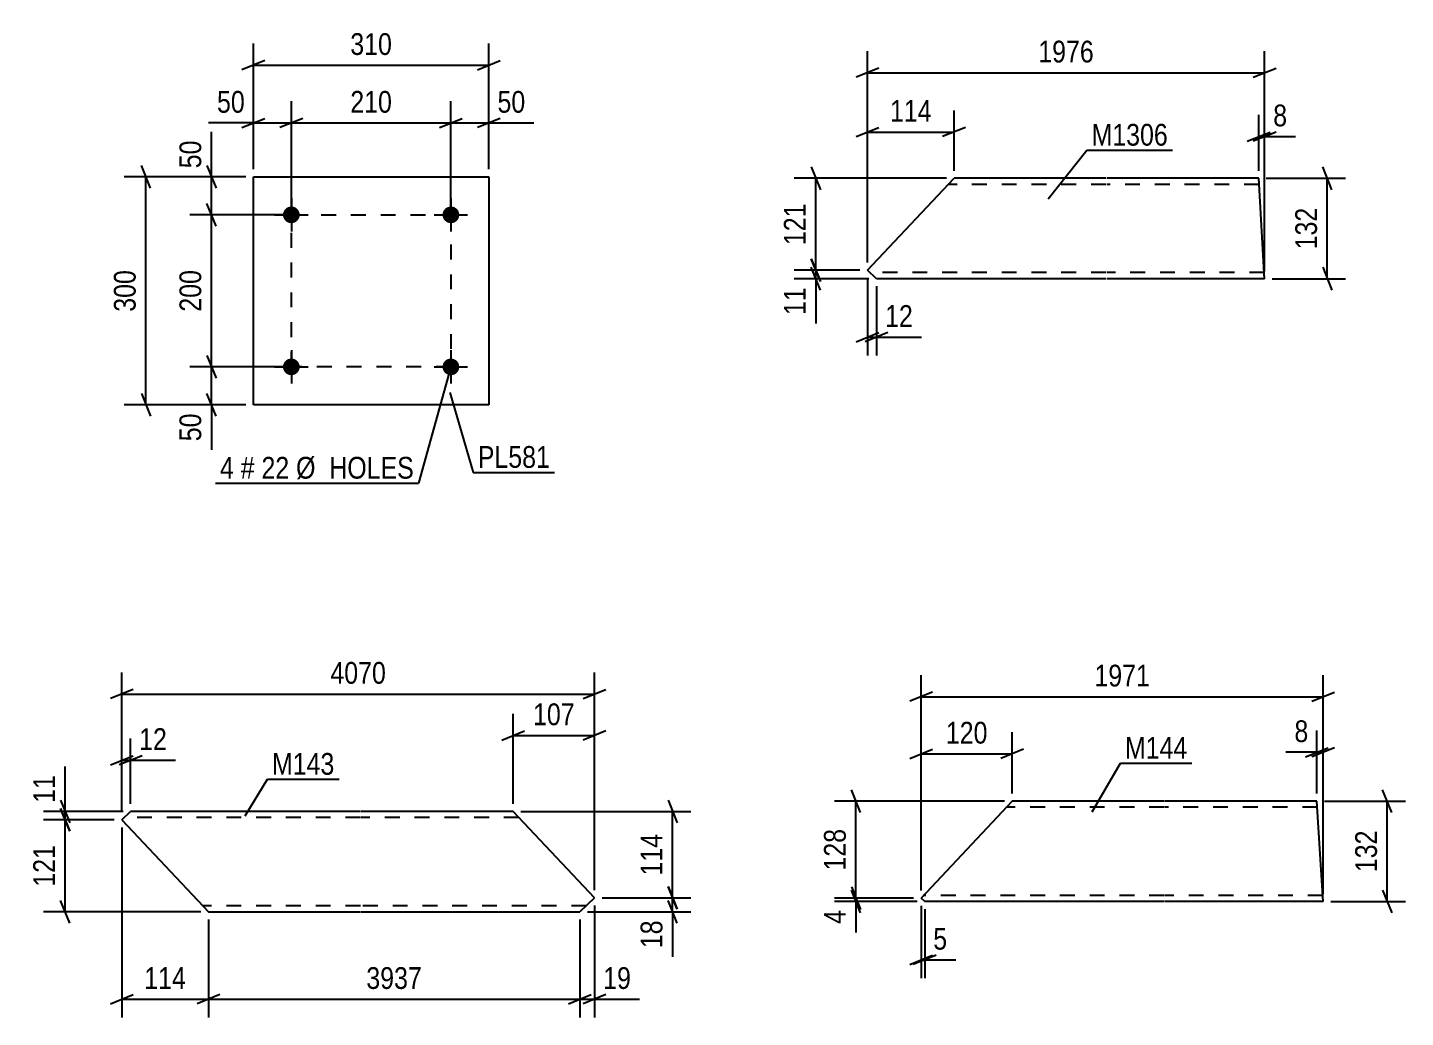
# Model space of a CAD drawing. Header units: millimetres. Extents: x 0 to 594, y 0 to 420.
# Drawn here: x 287 to 468.3, y 188.1 to 318.3 of the extents above; entities that cross this region are included whole.
import ezdxf

# ---------------------------------------------------------------- set-up
doc = ezdxf.new("R2010")
doc.units = ezdxf.units.MM
doc.linetypes.add('DXK_LINE_DOT2', pattern=[3.9198, 1.9599, -1.9599])
doc.styles.add('Arial Narrow', font='ARIALN.TTF', dxfattribs={"height": 0.2})

# ---------------------------------------------------------------- blocks, each defined once
blk = doc.blocks.new('Part-761549947-9188 - 9187')
at = {"color": 2, "linetype": 'Continuous'}
for p, q in [((397.55, 286.38), (408.93, 298.46)), ((428.93, 298.46), (408.93, 298.46)), ((449.03, 298.46), (429.03, 298.46)), ((449.81, 285.26), (449.03, 298.46)), ((398.74, 285.26), (397.55, 286.38)), ((428.93, 285.26), (398.74, 285.26)), ((449.81, 285.26), (429.03, 285.26))]:
    blk.add_line(p, q, dxfattribs=at)
at = {"color": 7, "linetype": 'DXK_LINE_DOT2'}
for p, q in [((428.93, 297.66), (408.18, 297.66)), ((449.08, 297.66), (429.03, 297.66)), ((428.93, 286.06), (397.89, 286.06)), ((449.76, 286.06), (429.03, 286.06)), ((449.76, 286.06), (449.76, 286.12))]:
    blk.add_line(p, q, dxfattribs=at)
blk = doc.blocks.new('Part-761549947-9195 - 9194')
at = {"color": 2, "linetype": 'Continuous'}
for p, q in [((299.4, 214.08), (300.57, 215.18)), ((299.4, 214.08), (310.81, 201.98)), ((330.81, 215.18), (300.57, 215.18)), ((350.91, 215.18), (330.91, 215.18)), ((361.63, 203.82), (350.91, 215.18)), ((361.63, 203.82), (359.69, 201.98)), ((310.81, 201.98), (330.81, 201.98)), ((330.91, 201.98), (359.69, 201.98))]:
    blk.add_line(p, q, dxfattribs=at)
at = {"color": 7, "linetype": 'DXK_LINE_DOT2'}
for p, q in [((330.81, 214.38), (299.72, 214.38)), ((351.66, 214.38), (330.91, 214.38)), ((330.81, 202.78), (310.05, 202.78)), ((360.54, 202.78), (330.91, 202.78))]:
    blk.add_line(p, q, dxfattribs=at)
blk = doc.blocks.new('Part-761549947-9209 - 9208')
at = {"color": 2, "linetype": 'Continuous'}
for p, q in [((416.59, 216.54), (404.61, 203.77)), ((436.59, 216.54), (416.59, 216.54)), ((456.69, 216.54), (436.69, 216.54)), ((457.51, 203.34), (456.69, 216.54)), ((405.07, 203.34), (404.61, 203.77)), ((436.59, 203.34), (405.07, 203.34)), ((457.51, 203.34), (436.69, 203.34))]:
    blk.add_line(p, q, dxfattribs=at)
at = {"color": 7, "linetype": 'DXK_LINE_DOT2'}
for p, q in [((436.59, 215.74), (415.84, 215.74)), ((456.74, 215.74), (436.69, 215.74)), ((404.96, 204.14), (405.02, 204.2)), ((436.59, 204.14), (404.96, 204.14)), ((457.46, 204.14), (436.69, 204.14)), ((457.46, 204.14), (457.45, 204.2))]:
    blk.add_line(p, q, dxfattribs=at)
blk = doc.blocks.new('Bolt-761549947-9379 - 9376')
at = {"linetype": 'Continuous'}
for points in [[(322.82, 293.66, -1), (320.62, 293.66, -1)], [(343.82, 293.66, -1), (341.62, 293.66, -1)]]:
    blk.add_hatch(color=1, dxfattribs=at).paths.add_polyline_path(points)
at = {"color": 1, "linetype": 'Continuous'}
for p, q in [((321.72, 295.86), (321.72, 291.46)), ((342.72, 295.86), (342.72, 291.46)), ((319.52, 293.66), (323.92, 293.66)), ((340.52, 293.66), (344.92, 293.66))]:
    blk.add_line(p, q, dxfattribs=at)
blk = doc.blocks.new('Part-761549947-9377 - 9376')
at = {"color": 2, "linetype": 'Continuous'}
for p, q in [((316.72, 268.66), (316.72, 298.66)), ((316.72, 298.66), (347.72, 298.66)), ((347.72, 298.66), (347.72, 268.66)), ((347.72, 268.66), (316.72, 268.66))]:
    blk.add_line(p, q, dxfattribs=at)
blk = doc.blocks.new('Bolt-761549947-9378 - 9376')
at = {"linetype": 'Continuous'}
for points in [[(322.82, 273.66, -1), (320.62, 273.66, -1)], [(343.82, 273.66, -1), (341.62, 273.66, -1)]]:
    blk.add_hatch(color=1, dxfattribs=at).paths.add_polyline_path(points)
at = {"color": 1, "linetype": 'Continuous'}
for p, q in [((321.72, 275.86), (321.72, 271.46)), ((342.72, 275.86), (342.72, 271.46)), ((319.52, 273.66), (323.92, 273.66)), ((340.52, 273.66), (344.92, 273.66))]:
    blk.add_line(p, q, dxfattribs=at)
blk = doc.blocks.new('Rectangle-761549947-12733 - 9376')
at = {"color": 1, "linetype": 'DXK_LINE_DOT2'}
blk.add_lwpolyline([(321.72, 293.66), (342.72, 293.66), (342.72, 273.66), (321.72, 273.66), (321.72, 293.66)], close=True, dxfattribs=at)
blk = doc.blocks.new('StraightDimension-761549947-9482 - 9187')
at = {"color": 7, "linetype": 'Continuous'}
for p, q in [((397.55, 285.38), (397.55, 275.17)), ((398.74, 284.26), (398.74, 275.17)), ((396.05, 276.97), (399.05, 278.17)), ((400.24, 278.17), (397.24, 276.97)), ((397.55, 277.57), (398.74, 277.57))]:
    blk.add_line(p, q, dxfattribs=at)
at = {"color": 0}
blk.add_wipeout([(404.12, 278.32), (404.12, 282.52), (399.26, 282.52), (399.26, 278.32)], dxfattribs=at)
at = {"color": 7, "linetype": 'Continuous'}
blk.add_line((398.74, 277.57), (404.65, 277.57), dxfattribs=at)
blk.add_line((398.74, 277.57), (404.65, 277.57), dxfattribs=at)
at = {"color": 3, "style": 'Arial Narrow'}
blk.add_text('12', height=2.863, dxfattribs=at).set_placement((399.86, 278.92))
blk = doc.blocks.new('StraightDimension-761549947-9474 - 9187')
at = {"color": 7, "linetype": 'Continuous'}
for p, q in [((449.03, 299.46), (449.03, 306.8)), ((449.81, 286.26), (449.81, 306.8)), ((447.53, 303.35), (450.53, 304.55)), ((451.31, 304.55), (448.31, 303.35)), ((449.03, 303.95), (449.81, 303.95))]:
    blk.add_line(p, q, dxfattribs=at)
at = {"color": 0}
blk.add_wipeout([(453.36, 304.7), (453.36, 308.9), (450.34, 308.9), (450.34, 304.7)], dxfattribs=at)
at = {"color": 7, "linetype": 'Continuous'}
blk.add_line((449.81, 303.95), (453.89, 303.95), dxfattribs=at)
blk.add_line((449.81, 303.95), (453.89, 303.95), dxfattribs=at)
at = {"color": 3, "style": 'Arial Narrow'}
blk.add_text('8', height=2.86, dxfattribs=at).set_placement((450.94, 305.3))
blk = doc.blocks.new('StraightDimension-761549947-9494 - 9187')
at = {"color": 7, "linetype": 'Continuous'}
for p, q in [((458.65, 296.96), (457.45, 299.96)), ((450.03, 298.46), (460.45, 298.46)), ((458.05, 285.26), (458.05, 298.46)), ((457.45, 286.76), (458.65, 283.76)), ((450.81, 285.26), (460.45, 285.26))]:
    blk.add_line(p, q, dxfattribs=at)
at = {"color": 0}
blk.add_wipeout([(457.3, 295.2), (453.1, 295.2), (453.1, 288.52), (457.3, 288.52)], dxfattribs=at)
at = {"color": 3, "style": 'Arial Narrow'}
blk.add_text('132', height=2.863, rotation=90.0002, dxfattribs=at).set_placement((456.7, 289.12))
blk = doc.blocks.new('StraightDimension-761549947-9478 - 9187')
at = {"color": 7, "linetype": 'Continuous'}
for p, q in [((397.55, 287.38), (397.55, 307.4)), ((408.93, 299.46), (408.93, 307.4)), ((396.05, 303.95), (399.05, 305.15)), ((410.43, 305.15), (407.43, 303.95)), ((397.55, 304.55), (408.93, 304.55))]:
    blk.add_line(p, q, dxfattribs=at)
at = {"color": 0}
blk.add_wipeout([(406.58, 305.3), (406.58, 309.5), (399.9, 309.5), (399.9, 305.3)], dxfattribs=at)
at = {"color": 3, "style": 'Arial Narrow'}
blk.add_text('114', height=2.863, dxfattribs=at).set_placement((400.5, 305.9))
blk = doc.blocks.new('StraightDimension-761549947-9500 - 9187')
at = {"color": 7, "linetype": 'Continuous'}
for p, q in [((397.55, 287.38), (397.55, 315.2)), ((449.81, 286.26), (449.81, 315.2)), ((399.05, 312.95), (396.05, 311.75)), ((397.55, 312.35), (449.81, 312.35)), ((448.31, 311.75), (451.31, 312.95))]:
    blk.add_line(p, q, dxfattribs=at)
at = {"color": 0}
blk.add_wipeout([(427.94, 313.1), (427.94, 317.3), (419.42, 317.3), (419.42, 313.1)], dxfattribs=at)
at = {"color": 3, "style": 'Arial Narrow'}
blk.add_text('1976', height=2.863, dxfattribs=at).set_placement((420.02, 313.7))
blk = doc.blocks.new('StraightDimension-761549947-11765 - 9187')
at = {"color": 7, "linetype": 'Continuous'}
for p, q in [((390.15, 299.96), (391.35, 296.96)), ((407.93, 298.46), (387.9, 298.46)), ((390.75, 286.38), (390.75, 298.46)), ((391.35, 284.88), (390.15, 287.88)), ((396.55, 286.38), (387.9, 286.38))]:
    blk.add_line(p, q, dxfattribs=at)
at = {"color": 0}
blk.add_wipeout([(390, 295.76), (385.8, 295.76), (385.8, 289.08), (390, 289.08)], dxfattribs=at)
at = {"color": 3, "style": 'Arial Narrow'}
blk.add_text('121', height=2.863, rotation=90.0002, dxfattribs=at).set_placement((389.4, 289.68))
blk = doc.blocks.new('StraightDimension-761549947-11766 - 9187')
at = {"color": 7, "linetype": 'Continuous'}
for p, q in [((390.15, 287.88), (391.35, 284.88)), ((391.35, 283.76), (390.15, 286.76)), ((396.55, 286.38), (387.9, 286.38)), ((397.74, 285.26), (387.9, 285.26)), ((390.75, 285.26), (390.75, 286.38))]:
    blk.add_line(p, q, dxfattribs=at)
at = {"color": 0}
blk.add_wipeout([(390, 284.73), (385.8, 284.73), (385.8, 279.88), (390, 279.88)], dxfattribs=at)
at = {"color": 7, "linetype": 'Continuous'}
blk.add_line((390.75, 285.26), (390.75, 279.35), dxfattribs=at)
blk.add_line((390.75, 285.26), (390.75, 279.35), dxfattribs=at)
at = {"color": 3, "style": 'Arial Narrow'}
blk.add_text('11', height=2.863, rotation=90.0002, dxfattribs=at).set_placement((389.4, 280.48))
blk = doc.blocks.new('StraightDimension-761549947-12940 - 9194')
at = {"color": 7, "linetype": 'Continuous'}
for p, q in [((291.36, 216.68), (292.56, 213.68)), ((299.57, 215.18), (289.11, 215.18)), ((298.4, 214.08), (289.11, 214.08)), ((292.56, 212.58), (291.36, 215.58)), ((291.96, 214.08), (291.96, 215.18))]:
    blk.add_line(p, q, dxfattribs=at)
at = {"color": 0}
blk.add_wipeout([(291.21, 220.56), (287.01, 220.56), (287.01, 215.71), (291.21, 215.71)], dxfattribs=at)
at = {"color": 7, "linetype": 'Continuous'}
blk.add_line((291.96, 215.18), (291.96, 221.09), dxfattribs=at)
blk.add_line((291.96, 215.18), (291.96, 221.09), dxfattribs=at)
at = {"color": 3, "style": 'Arial Narrow'}
blk.add_text('11', height=2.863, rotation=90.0002, dxfattribs=at).set_placement((290.61, 216.31))
blk = doc.blocks.new('StraightDimension-761549947-12941 - 9194')
at = {"color": 7, "linetype": 'Continuous'}
for p, q in [((298.4, 214.08), (289.11, 214.08)), ((291.36, 215.58), (292.56, 212.58)), ((291.96, 201.98), (291.96, 214.08)), ((292.56, 200.48), (291.36, 203.48)), ((309.81, 201.98), (289.11, 201.98))]:
    blk.add_line(p, q, dxfattribs=at)
at = {"color": 0}
blk.add_wipeout([(291.21, 211.37), (287.01, 211.37), (287.01, 204.69), (291.21, 204.69)], dxfattribs=at)
at = {"color": 3, "style": 'Arial Narrow'}
blk.add_text('121', height=2.863, rotation=90.0002, dxfattribs=at).set_placement((290.61, 205.29))
blk = doc.blocks.new('StraightDimension-761549947-14676 - 9194')
at = {"color": 7, "linetype": 'Continuous'}
for p, q in [((299.4, 213.08), (299.4, 188.09)), ((310.81, 200.98), (310.81, 188.09)), ((297.9, 189.89), (300.9, 191.09)), ((299.4, 190.49), (310.81, 190.49)), ((312.31, 191.09), (309.31, 189.89))]:
    blk.add_line(p, q, dxfattribs=at)
at = {"color": 0}
blk.add_wipeout([(308.44, 191.24), (308.44, 195.44), (301.76, 195.44), (301.76, 191.24)], dxfattribs=at)
at = {"color": 3, "style": 'Arial Narrow'}
blk.add_text('114', height=2.863, dxfattribs=at).set_placement((302.36, 191.84))
blk = doc.blocks.new('StraightDimension-761549947-9536 - 9194')
at = {"color": 7, "linetype": 'Continuous'}
for p, q in [((299.4, 215.08), (299.4, 233.48)), ((361.63, 204.82), (361.63, 233.48)), ((300.9, 231.23), (297.9, 230.03)), ((299.4, 230.63), (361.63, 230.63)), ((360.13, 230.03), (363.13, 231.23))]:
    blk.add_line(p, q, dxfattribs=at)
at = {"color": 0}
blk.add_wipeout([(334.77, 231.38), (334.77, 235.58), (326.26, 235.58), (326.26, 231.38)], dxfattribs=at)
at = {"color": 3, "style": 'Arial Narrow'}
blk.add_text('4070', height=2.863, dxfattribs=at).set_placement((326.86, 231.98))
blk = doc.blocks.new('StraightDimension-761549947-9512 - 9194')
at = {"color": 7, "linetype": 'Continuous'}
for p, q in [((350.91, 216.18), (350.91, 228.03)), ((361.63, 204.82), (361.63, 228.03)), ((349.41, 224.58), (352.41, 225.78)), ((350.91, 225.18), (361.63, 225.18)), ((363.13, 225.78), (360.13, 224.58))]:
    blk.add_line(p, q, dxfattribs=at)
at = {"color": 0}
blk.add_wipeout([(359.61, 225.93), (359.61, 230.13), (352.93, 230.13), (352.93, 225.93)], dxfattribs=at)
at = {"color": 3, "style": 'Arial Narrow'}
blk.add_text('107', height=2.863, dxfattribs=at).set_placement((353.53, 226.53))
blk = doc.blocks.new('StraightDimension-761549947-9516 - 9194')
at = {"color": 7, "linetype": 'Continuous'}
for p, q in [((299.4, 215.08), (299.4, 224.77)), ((300.57, 216.18), (300.57, 224.77)), ((297.9, 221.32), (300.9, 222.52)), ((302.07, 222.52), (299.07, 221.32)), ((299.4, 221.92), (300.57, 221.92))]:
    blk.add_line(p, q, dxfattribs=at)
at = {"color": 0}
blk.add_wipeout([(305.95, 222.67), (305.95, 226.87), (301.09, 226.87), (301.09, 222.67)], dxfattribs=at)
at = {"color": 7, "linetype": 'Continuous'}
blk.add_line((300.57, 221.92), (306.47, 221.92), dxfattribs=at)
blk.add_line((300.57, 221.92), (306.47, 221.92), dxfattribs=at)
at = {"color": 3, "style": 'Arial Narrow'}
blk.add_text('12', height=2.863, dxfattribs=at).set_placement((301.69, 223.27))
blk = doc.blocks.new('StraightDimension-761549947-12990 - 9194')
at = {"color": 7, "linetype": 'Continuous'}
for p, q in [((371.3, 216.68), (372.5, 213.68)), ((351.91, 215.18), (374.3, 215.18)), ((371.9, 203.82), (371.9, 215.18)), ((372.5, 202.32), (371.3, 205.32)), ((362.63, 203.82), (374.3, 203.82))]:
    blk.add_line(p, q, dxfattribs=at)
at = {"color": 0}
blk.add_wipeout([(371.15, 212.84), (366.95, 212.84), (366.95, 206.16), (371.15, 206.16)], dxfattribs=at)
at = {"color": 3, "style": 'Arial Narrow'}
blk.add_text('114', height=2.863, rotation=90.0002, dxfattribs=at).set_placement((370.55, 206.76))
blk = doc.blocks.new('StraightDimension-761549947-12991 - 9194')
at = {"color": 7, "linetype": 'Continuous'}
for p, q in [((371.3, 205.32), (372.5, 202.32)), ((362.63, 203.82), (374.3, 203.82)), ((372.5, 200.48), (371.3, 203.48)), ((371.9, 201.98), (371.9, 203.82)), ((360.69, 201.98), (374.3, 201.98))]:
    blk.add_line(p, q, dxfattribs=at)
at = {"color": 0}
blk.add_wipeout([(371.15, 201.46), (366.95, 201.46), (366.95, 196.6), (371.15, 196.6)], dxfattribs=at)
at = {"color": 7, "linetype": 'Continuous'}
blk.add_line((371.9, 201.98), (371.9, 196.08), dxfattribs=at)
blk.add_line((371.9, 201.98), (371.9, 196.08), dxfattribs=at)
at = {"color": 3, "style": 'Arial Narrow'}
blk.add_text('18', height=2.863, rotation=90.0002, dxfattribs=at).set_placement((370.55, 197.2))
blk = doc.blocks.new('StraightDimension-761549947-14674 - 9194')
at = {"color": 7, "linetype": 'Continuous'}
for p, q in [((361.63, 202.82), (361.63, 188.09)), ((359.69, 200.98), (359.69, 188.09)), ((358.19, 189.89), (361.19, 191.09)), ((359.69, 190.49), (361.63, 190.49)), ((363.13, 191.09), (360.13, 189.89))]:
    blk.add_line(p, q, dxfattribs=at)
at = {"color": 0}
blk.add_wipeout([(367.01, 191.24), (367.01, 195.44), (362.16, 195.44), (362.16, 191.24)], dxfattribs=at)
at = {"color": 7, "linetype": 'Continuous'}
blk.add_line((361.63, 190.49), (367.54, 190.49), dxfattribs=at)
blk.add_line((361.63, 190.49), (367.54, 190.49), dxfattribs=at)
at = {"color": 3, "style": 'Arial Narrow'}
blk.add_text('19', height=2.863, dxfattribs=at).set_placement((362.76, 191.84))
blk = doc.blocks.new('StraightDimension-761549947-14675 - 9194')
at = {"color": 7, "linetype": 'Continuous'}
for p, q in [((310.81, 200.98), (310.81, 188.09)), ((359.69, 200.98), (359.69, 188.09)), ((312.31, 191.09), (309.31, 189.89)), ((310.81, 190.49), (359.69, 190.49)), ((358.19, 189.89), (361.19, 191.09))]:
    blk.add_line(p, q, dxfattribs=at)
at = {"color": 0}
blk.add_wipeout([(339.5, 191.24), (339.5, 195.44), (330.99, 195.44), (330.99, 191.24)], dxfattribs=at)
at = {"color": 3, "style": 'Arial Narrow'}
blk.add_text('3937', height=2.863, dxfattribs=at).set_placement((331.59, 191.84))
blk = doc.blocks.new('StraightDimension-761549947-9602 - 9208')
at = {"color": 7, "linetype": 'Continuous'}
for p, q in [((404.61, 204.77), (404.61, 233.12)), ((457.51, 204.34), (457.51, 233.12)), ((406.11, 230.87), (403.11, 229.67)), ((456.01, 229.67), (459.01, 230.87)), ((404.61, 230.27), (457.51, 230.27))]:
    blk.add_line(p, q, dxfattribs=at)
at = {"color": 0}
blk.add_wipeout([(435.32, 231.02), (435.32, 235.22), (426.81, 235.22), (426.81, 231.02)], dxfattribs=at)
at = {"color": 3, "style": 'Arial Narrow'}
blk.add_text('1971', height=2.863, dxfattribs=at).set_placement((427.41, 231.62))
blk = doc.blocks.new('StraightDimension-761549947-9584 - 9208')
at = {"color": 7, "linetype": 'Continuous'}
for p, q in [((404.61, 202.77), (404.61, 193.26)), ((405.07, 202.34), (405.07, 193.26)), ((403.11, 195.06), (406.11, 196.26)), ((406.57, 196.26), (403.57, 195.06)), ((404.61, 195.66), (405.07, 195.66))]:
    blk.add_line(p, q, dxfattribs=at)
at = {"color": 0}
blk.add_wipeout([(408.62, 196.41), (408.62, 200.61), (405.6, 200.61), (405.6, 196.41)], dxfattribs=at)
at = {"color": 7, "linetype": 'Continuous'}
blk.add_line((405.07, 195.66), (409.15, 195.66), dxfattribs=at)
blk.add_line((405.07, 195.66), (409.15, 195.66), dxfattribs=at)
at = {"color": 3, "style": 'Arial Narrow'}
blk.add_text('5', height=2.86, dxfattribs=at).set_placement((406.2, 197.01))
blk = doc.blocks.new('StraightDimension-761549947-9576 - 9208')
at = {"color": 7, "linetype": 'Continuous'}
for p, q in [((456.69, 217.54), (456.69, 225.81)), ((457.51, 204.34), (457.51, 225.81)), ((455.19, 222.36), (458.19, 223.56)), ((459.01, 223.56), (456.01, 222.36)), ((456.69, 222.96), (457.51, 222.96))]:
    blk.add_line(p, q, dxfattribs=at)
at = {"color": 0}
blk.add_wipeout([(456.16, 223.71), (456.16, 227.91), (453.13, 227.91), (453.13, 223.71)], dxfattribs=at)
at = {"color": 7, "linetype": 'Continuous'}
blk.add_line((456.69, 222.96), (452.61, 222.96), dxfattribs=at)
blk.add_line((456.69, 222.96), (452.61, 222.96), dxfattribs=at)
at = {"color": 3, "style": 'Arial Narrow'}
blk.add_text('8', height=2.86, dxfattribs=at).set_placement((453.73, 224.31))
blk = doc.blocks.new('StraightDimension-761549947-9596 - 9208')
at = {"color": 7, "linetype": 'Continuous'}
for p, q in [((466.54, 215.04), (465.34, 218.04)), ((457.69, 216.54), (468.34, 216.54)), ((465.94, 203.34), (465.94, 216.54)), ((458.51, 203.34), (468.34, 203.34)), ((465.34, 204.84), (466.54, 201.84))]:
    blk.add_line(p, q, dxfattribs=at)
at = {"color": 0}
blk.add_wipeout([(465.19, 213.28), (460.99, 213.28), (460.99, 206.6), (465.19, 206.6)], dxfattribs=at)
at = {"color": 3, "style": 'Arial Narrow'}
blk.add_text('132', height=2.863, rotation=90.0002, dxfattribs=at).set_placement((464.59, 207.2))
blk = doc.blocks.new('StraightDimension-761549947-9580 - 9208')
at = {"color": 7, "linetype": 'Continuous'}
for p, q in [((404.61, 204.77), (404.61, 225.61)), ((416.59, 217.54), (416.59, 225.61)), ((403.11, 222.16), (406.11, 223.36)), ((418.09, 223.36), (415.09, 222.16)), ((404.61, 222.76), (416.59, 222.76))]:
    blk.add_line(p, q, dxfattribs=at)
at = {"color": 0}
blk.add_wipeout([(413.94, 223.51), (413.94, 227.71), (407.26, 227.71), (407.26, 223.51)], dxfattribs=at)
at = {"color": 3, "style": 'Arial Narrow'}
blk.add_text('120', height=2.863, dxfattribs=at).set_placement((407.86, 224.11))
blk = doc.blocks.new('StraightDimension-761549947-12894 - 9208')
at = {"color": 7, "linetype": 'Continuous'}
for p, q in [((396.63, 215.04), (395.43, 218.04)), ((415.59, 216.54), (393.18, 216.54)), ((396.03, 203.77), (396.03, 216.54)), ((395.43, 205.27), (396.63, 202.27)), ((403.61, 203.77), (393.18, 203.77))]:
    blk.add_line(p, q, dxfattribs=at)
at = {"color": 0}
blk.add_wipeout([(395.28, 213.5), (391.08, 213.5), (391.08, 206.81), (395.28, 206.81)], dxfattribs=at)
at = {"color": 3, "style": 'Arial Narrow'}
blk.add_text('128', height=2.863, rotation=90.0002, dxfattribs=at).set_placement((394.68, 207.41))
blk = doc.blocks.new('StraightDimension-761549947-12895 - 9208')
at = {"color": 7, "linetype": 'Continuous'}
for p, q in [((395.43, 205.27), (396.63, 202.27)), ((403.61, 203.77), (393.18, 203.77)), ((404.07, 203.34), (393.18, 203.34)), ((396.63, 201.84), (395.43, 204.84)), ((396.03, 203.34), (396.03, 203.77))]:
    blk.add_line(p, q, dxfattribs=at)
at = {"color": 0}
blk.add_wipeout([(395.28, 202.81), (391.08, 202.81), (391.08, 199.79), (395.28, 199.79)], dxfattribs=at)
at = {"color": 7, "linetype": 'Continuous'}
blk.add_line((396.03, 203.34), (396.03, 199.26), dxfattribs=at)
blk.add_line((396.03, 203.34), (396.03, 199.26), dxfattribs=at)
at = {"color": 3, "style": 'Arial Narrow'}
blk.add_text('4', height=2.86, rotation=90.0002, dxfattribs=at).set_placement((394.68, 200.39))
blk = doc.blocks.new('StraightDimension-761549947-9865 - 9376')
at = {"color": 7, "linetype": 'Continuous'}
for p, q in [((310.61, 300.16), (311.81, 297.16)), ((315.72, 298.66), (308.36, 298.66)), ((311.21, 293.66), (311.21, 298.66)), ((311.81, 292.16), (310.61, 295.16)), ((320.72, 293.66), (308.36, 293.66))]:
    blk.add_line(p, q, dxfattribs=at)
at = {"color": 0}
blk.add_wipeout([(310.46, 304.04), (306.26, 304.04), (306.26, 299.18), (310.46, 299.18)], dxfattribs=at)
at = {"color": 7, "linetype": 'Continuous'}
blk.add_line((311.21, 298.66), (311.21, 304.56), dxfattribs=at)
blk.add_line((311.21, 298.66), (311.21, 304.56), dxfattribs=at)
at = {"color": 3, "style": 'Arial Narrow'}
blk.add_text('50', height=2.863, rotation=90.0002, dxfattribs=at).set_placement((309.86, 299.78))
blk = doc.blocks.new('StraightDimension-761549947-9866 - 9376')
at = {"color": 7, "linetype": 'Continuous'}
for p, q in [((311.81, 292.16), (310.61, 295.16)), ((320.72, 293.66), (308.36, 293.66)), ((311.21, 273.66), (311.21, 293.66)), ((310.61, 275.16), (311.81, 272.16)), ((320.72, 273.66), (308.36, 273.66))]:
    blk.add_line(p, q, dxfattribs=at)
at = {"color": 0}
blk.add_wipeout([(310.46, 287), (306.26, 287), (306.26, 280.32), (310.46, 280.32)], dxfattribs=at)
at = {"color": 3, "style": 'Arial Narrow'}
blk.add_text('200', height=2.863, rotation=90.0002, dxfattribs=at).set_placement((309.86, 280.92))
blk = doc.blocks.new('StraightDimension-761549947-9867 - 9376')
at = {"color": 7, "linetype": 'Continuous'}
for p, q in [((310.61, 275.16), (311.81, 272.16)), ((320.72, 273.66), (308.36, 273.66)), ((311.21, 268.66), (311.21, 273.66)), ((315.72, 268.66), (308.36, 268.66)), ((311.81, 267.16), (310.61, 270.16))]:
    blk.add_line(p, q, dxfattribs=at)
at = {"color": 0}
blk.add_wipeout([(310.46, 268.13), (306.26, 268.13), (306.26, 263.28), (310.46, 263.28)], dxfattribs=at)
at = {"color": 7, "linetype": 'Continuous'}
blk.add_line((311.21, 268.66), (311.21, 262.75), dxfattribs=at)
blk.add_line((311.21, 268.66), (311.21, 262.75), dxfattribs=at)
at = {"color": 3, "style": 'Arial Narrow'}
blk.add_text('50', height=2.863, rotation=90.0002, dxfattribs=at).set_placement((309.86, 263.88))
blk = doc.blocks.new('StraightDimension-761549947-9877 - 9376')
at = {"color": 7, "linetype": 'Continuous'}
for p, q in [((303.18, 297.16), (301.98, 300.16)), ((315.72, 298.66), (299.73, 298.66)), ((302.58, 268.66), (302.58, 298.66)), ((315.72, 268.66), (299.73, 268.66)), ((301.98, 270.16), (303.18, 267.16))]:
    blk.add_line(p, q, dxfattribs=at)
at = {"color": 0}
blk.add_wipeout([(301.83, 287), (297.63, 287), (297.63, 280.31), (301.83, 280.31)], dxfattribs=at)
at = {"color": 3, "style": 'Arial Narrow'}
blk.add_text('300', height=2.863, rotation=90.0002, dxfattribs=at).set_placement((301.23, 280.91))
blk = doc.blocks.new('StraightDimension-761549947-9881 - 9376')
at = {"color": 7, "linetype": 'Continuous'}
for p, q in [((342.72, 294.66), (342.72, 308.59)), ((347.72, 299.66), (347.72, 308.59)), ((341.22, 305.14), (344.22, 306.34)), ((342.72, 305.74), (347.72, 305.74)), ((349.22, 306.34), (346.22, 305.14))]:
    blk.add_line(p, q, dxfattribs=at)
at = {"color": 0}
blk.add_wipeout([(353.1, 306.49), (353.1, 310.69), (348.25, 310.69), (348.25, 306.49)], dxfattribs=at)
at = {"color": 7, "linetype": 'Continuous'}
blk.add_line((347.72, 305.74), (353.63, 305.74), dxfattribs=at)
blk.add_line((347.72, 305.74), (353.63, 305.74), dxfattribs=at)
at = {"color": 3, "style": 'Arial Narrow'}
blk.add_text('50', height=2.863, dxfattribs=at).set_placement((348.85, 307.09))
blk = doc.blocks.new('StraightDimension-761549947-9882 - 9376')
at = {"color": 7, "linetype": 'Continuous'}
for p, q in [((321.72, 294.66), (321.72, 308.59)), ((342.72, 294.66), (342.72, 308.59)), ((323.22, 306.34), (320.22, 305.14)), ((321.72, 305.74), (342.72, 305.74)), ((341.22, 305.14), (344.22, 306.34))]:
    blk.add_line(p, q, dxfattribs=at)
at = {"color": 0}
blk.add_wipeout([(335.56, 306.49), (335.56, 310.69), (328.88, 310.69), (328.88, 306.49)], dxfattribs=at)
at = {"color": 3, "style": 'Arial Narrow'}
blk.add_text('210', height=2.863, dxfattribs=at).set_placement((329.48, 307.09))
blk = doc.blocks.new('StraightDimension-761549947-9883 - 9376')
at = {"color": 7, "linetype": 'Continuous'}
for p, q in [((316.72, 299.66), (316.72, 308.59)), ((321.72, 294.66), (321.72, 308.59)), ((315.22, 305.14), (318.22, 306.34)), ((316.72, 305.74), (321.72, 305.74)), ((323.22, 306.34), (320.22, 305.14))]:
    blk.add_line(p, q, dxfattribs=at)
at = {"color": 0}
blk.add_wipeout([(316.2, 306.49), (316.2, 310.69), (311.34, 310.69), (311.34, 306.49)], dxfattribs=at)
at = {"color": 7, "linetype": 'Continuous'}
blk.add_line((316.72, 305.74), (310.82, 305.74), dxfattribs=at)
blk.add_line((316.72, 305.74), (310.82, 305.74), dxfattribs=at)
at = {"color": 3, "style": 'Arial Narrow'}
blk.add_text('50', height=2.863, dxfattribs=at).set_placement((311.94, 307.09))
blk = doc.blocks.new('StraightDimension-761549947-9897 - 9376')
at = {"color": 7, "linetype": 'Continuous'}
for p, q in [((316.72, 299.66), (316.72, 316.19)), ((347.72, 299.66), (347.72, 316.19)), ((318.22, 313.94), (315.22, 312.74)), ((346.22, 312.74), (349.22, 313.94)), ((316.72, 313.34), (347.72, 313.34))]:
    blk.add_line(p, q, dxfattribs=at)
at = {"color": 0}
blk.add_wipeout([(335.56, 314.09), (335.56, 318.29), (328.88, 318.29), (328.88, 314.09)], dxfattribs=at)
at = {"color": 3, "style": 'Arial Narrow'}
blk.add_text('310', height=2.863, dxfattribs=at).set_placement((329.48, 314.69))
blk = doc.blocks.new('Mark-761549947-9910 - 9187')
at = {"color": 0}
blk.add_wipeout([(437.09, 302.76), (437.09, 305.76), (427.03, 305.76), (427.03, 302.76)], dxfattribs=at)
blk.add_wipeout([(437.09, 302.76), (437.09, 305.76), (427.03, 305.76), (427.03, 302.76)], dxfattribs=at)
at = {"color": 30, "linetype": 'Continuous'}
for p, q in [((421.33, 295.76), (426.43, 302.16)), ((426.43, 302.16), (437.69, 302.16))]:
    blk.add_line(p, q, dxfattribs=at)
at = {"color": 3, "style": 'Arial Narrow'}
blk.add_text('M1306', height=2.863, dxfattribs=at).set_placement((427.03, 302.76))
blk = doc.blocks.new('Mark-761549947-9913 - 9194')
at = {"color": 0}
blk.add_wipeout([(327.4, 220.01), (327.4, 223.01), (319.17, 223.01), (319.17, 220.01)], dxfattribs=at)
blk.add_wipeout([(327.4, 220.01), (327.4, 223.01), (319.17, 223.01), (319.17, 220.01)], dxfattribs=at)
at = {"color": 30, "linetype": 'Continuous'}
for p, q in [((315.64, 214.61), (318.57, 219.41)), ((318.57, 219.41), (328, 219.41))]:
    blk.add_line(p, q, dxfattribs=at)
at = {"color": 3, "style": 'Arial Narrow'}
blk.add_text('M143', height=2.863, dxfattribs=at).set_placement((319.17, 220.01))
blk = doc.blocks.new('Mark-761549947-9919 - 9208')
at = {"color": 0}
blk.add_wipeout([(439.64, 222.12), (439.64, 225.12), (431.42, 225.12), (431.42, 222.12)], dxfattribs=at)
blk.add_wipeout([(439.64, 222.12), (439.64, 225.12), (431.42, 225.12), (431.42, 222.12)], dxfattribs=at)
at = {"color": 30, "linetype": 'Continuous'}
for p, q in [((427.11, 215.13), (430.82, 221.52)), ((430.82, 221.52), (440.24, 221.52))]:
    blk.add_line(p, q, dxfattribs=at)
at = {"color": 3, "style": 'Arial Narrow'}
blk.add_text('M144', height=2.863, dxfattribs=at).set_placement((431.42, 222.12))
blk = doc.blocks.new('MarkSet-761549947-12616 - 9376')
at = {"color": 0}
blk.add_wipeout([(314.16, 258.96), (314.16, 261.96), (312.33, 261.96), (312.33, 258.96)], dxfattribs=at)
blk.add_wipeout([(314.16, 258.96), (314.16, 261.96), (312.33, 261.96), (312.33, 258.96)], dxfattribs=at)
at = {"color": 3, "style": 'Arial Narrow'}
blk.add_text('4', height=2.86, dxfattribs=at).set_placement((312.33, 258.96))
at = {"color": 0}
blk.add_wipeout([(316.89, 258.96), (316.89, 261.96), (315.06, 261.96), (315.06, 258.96)], dxfattribs=at)
blk.add_wipeout([(316.89, 258.96), (316.89, 261.96), (315.06, 261.96), (315.06, 258.96)], dxfattribs=at)
at = {"color": 3, "style": 'Arial Narrow'}
blk.add_text('#', height=2.86, dxfattribs=at).set_placement((315.06, 258.96))
at = {"color": 0}
blk.add_wipeout([(321.44, 258.96), (321.44, 261.96), (317.79, 261.96), (317.79, 258.96)], dxfattribs=at)
blk.add_wipeout([(321.44, 258.96), (321.44, 261.96), (317.79, 261.96), (317.79, 258.96)], dxfattribs=at)
at = {"color": 3, "style": 'Arial Narrow'}
blk.add_text('22', height=2.863, dxfattribs=at).set_placement((317.79, 258.96))
at = {"color": 0}
blk.add_wipeout([(337.87, 258.96), (337.87, 261.96), (322.34, 261.96), (322.34, 258.96)], dxfattribs=at)
blk.add_wipeout([(337.87, 258.96), (337.87, 261.96), (322.34, 261.96), (322.34, 258.96)], dxfattribs=at)
at = {"color": 7, "linetype": 'Continuous'}
for p in [(342.72, 273.66), (311.73, 258.36)]:
    blk.add_line(p, (338.47, 258.36), dxfattribs=at)
at = {"color": 3, "style": 'Arial Narrow'}
blk.add_text('Ø  HOLES', height=2.863, dxfattribs=at).set_placement((322.34, 258.96))
blk = doc.blocks.new('Mark-761549947-9967 - 9376')
at = {"color": 0}
blk.add_wipeout([(355.77, 260.38), (355.77, 263.38), (346.26, 263.38), (346.26, 260.38)], dxfattribs=at)
blk.add_wipeout([(355.77, 260.38), (355.77, 263.38), (346.26, 263.38), (346.26, 260.38)], dxfattribs=at)
at = {"color": 30, "linetype": 'Continuous'}
for p, q in [((342.57, 270.31), (345.66, 259.78)), ((345.66, 259.78), (356.37, 259.78))]:
    blk.add_line(p, q, dxfattribs=at)
at = {"color": 3, "style": 'Arial Narrow'}
blk.add_text('PL581', height=2.863, dxfattribs=at).set_placement((346.26, 260.38))

msp = doc.modelspace()

# ---------------------------------------------------------------- block references
for name in ['Part-761549947-9377 - 9376', 'Part-761549947-9188 - 9187', 'Bolt-761549947-9379 - 9376', 'Rectangle-761549947-12733 - 9376', 'Bolt-761549947-9378 - 9376', 'Part-761549947-9209 - 9208', 'Part-761549947-9195 - 9194']:
    msp.add_blockref(name, (0, 0))

# ---------------------------------------------------------------- next in the draw order: block references
for name in ['StraightDimension-761549947-9881 - 9376', 'StraightDimension-761549947-9478 - 9187', 'StraightDimension-761549947-9474 - 9187', 'StraightDimension-761549947-9865 - 9376', 'StraightDimension-761549947-9482 - 9187', 'StraightDimension-761549947-9602 - 9208', 'StraightDimension-761549947-12940 - 9194', 'StraightDimension-761549947-9584 - 9208']:
    msp.add_blockref(name, (0, 0))

# ---------------------------------------------------------------- next in the draw order: block references
for name in ['StraightDimension-761549947-9494 - 9187', 'StraightDimension-761549947-9866 - 9376', 'StraightDimension-761549947-9580 - 9208', 'StraightDimension-761549947-9576 - 9208', 'Mark-761549947-9919 - 9208', 'StraightDimension-761549947-12941 - 9194']:
    msp.add_blockref(name, (0, 0))

# ---------------------------------------------------------------- next in the draw order: block references
for name in ['StraightDimension-761549947-9500 - 9187', 'StraightDimension-761549947-9882 - 9376', 'StraightDimension-761549947-9867 - 9376', 'StraightDimension-761549947-12894 - 9208', 'StraightDimension-761549947-9596 - 9208', 'StraightDimension-761549947-14676 - 9194']:
    msp.add_blockref(name, (0, 0))

# ---------------------------------------------------------------- next in the draw order: block references
for name in ['Mark-761549947-9910 - 9187', 'StraightDimension-761549947-9877 - 9376', 'StraightDimension-761549947-11765 - 9187', 'StraightDimension-761549947-9536 - 9194', 'StraightDimension-761549947-12895 - 9208']:
    msp.add_blockref(name, (0, 0))

# ---------------------------------------------------------------- next in the draw order: block references
for name in ['StraightDimension-761549947-9883 - 9376', 'StraightDimension-761549947-11766 - 9187', 'MarkSet-761549947-12616 - 9376', 'StraightDimension-761549947-9512 - 9194', 'StraightDimension-761549947-9516 - 9194', 'Mark-761549947-9913 - 9194']:
    msp.add_blockref(name, (0, 0))

# ---------------------------------------------------------------- next in the draw order: block references
for name in ['StraightDimension-761549947-9897 - 9376', 'Mark-761549947-9967 - 9376', 'StraightDimension-761549947-12990 - 9194']:
    msp.add_blockref(name, (0, 0))

# ---------------------------------------------------------------- next in the draw order: block references
msp.add_blockref('StraightDimension-761549947-12991 - 9194', (0, 0))

# ---------------------------------------------------------------- next in the draw order: block references
msp.add_blockref('StraightDimension-761549947-14674 - 9194', (0, 0))

# ---------------------------------------------------------------- next in the draw order: block references
msp.add_blockref('StraightDimension-761549947-14675 - 9194', (0, 0))

doc.saveas('drawing.dxf')
